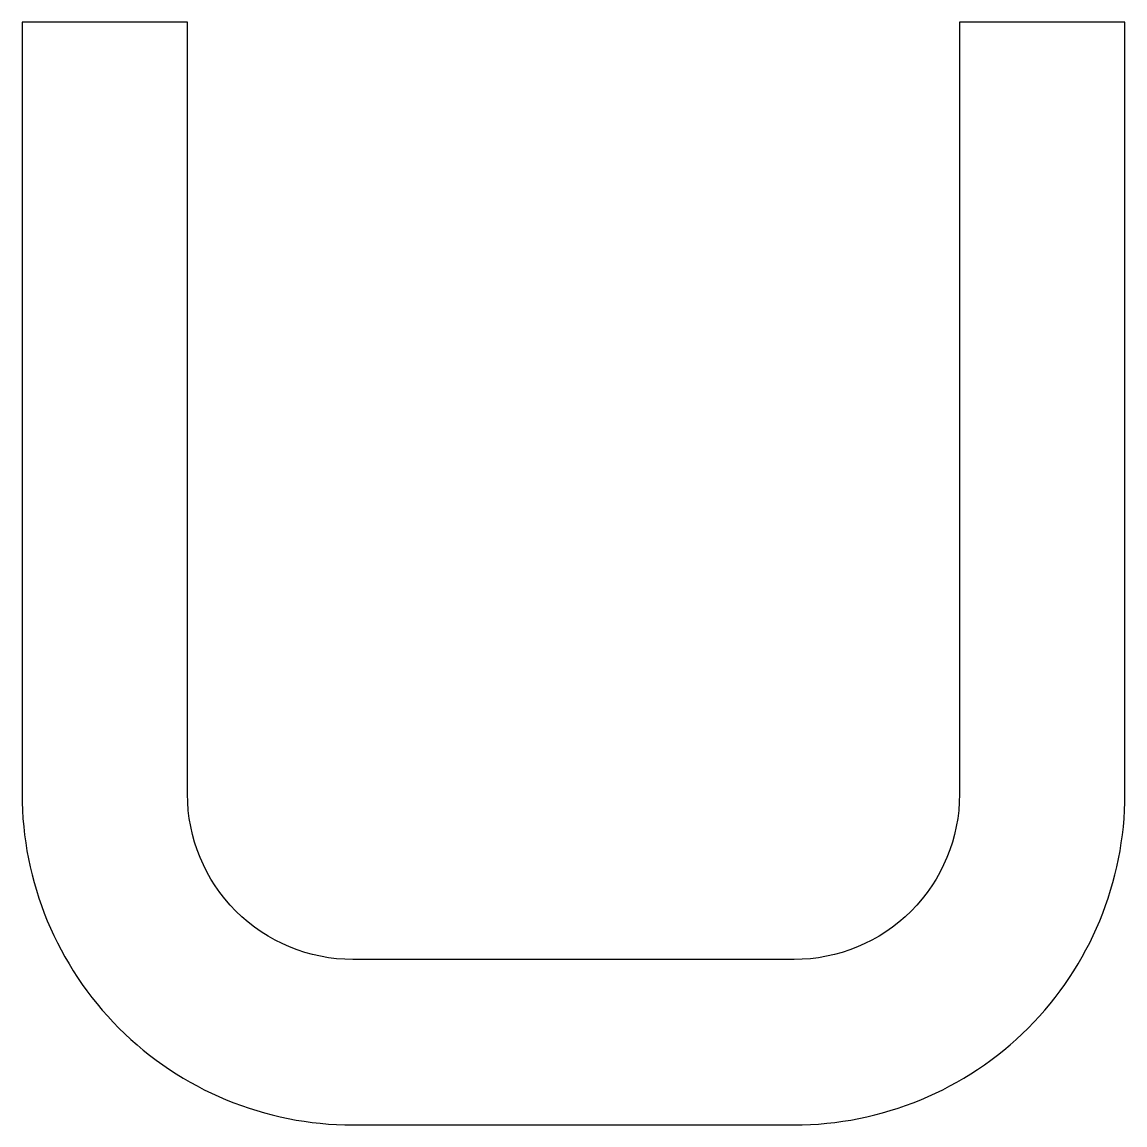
# Model space of a CAD drawing. Extents: x 166.3 to 186.3, y 220.1 to 240.1.
import ezdxf

# ---------------------------------------------------------------- set-up
doc = ezdxf.new("R2010")
doc.units = 0
doc.layers.add('ANA', color=220, linetype='CONTINUOUS')

msp = doc.modelspace()

# ---------------------------------------------------------------- linework, layer by layer
at = {"layer": 'ANA', "color": 7}
msp.add_lwpolyline([(169.277, 240.116), (166.277, 240.116), (166.277, 226.116, 0.414214), (172.277, 220.116), (180.277, 220.116, 0.414214), (186.277, 226.116), (186.277, 240.116), (183.277, 240.116), (183.277, 226.116, -0.414214), (180.277, 223.116), (172.277, 223.116, -0.414214), (169.277, 226.116)], format="xyb", close=True, dxfattribs=at)

doc.saveas('drawing.dxf')
